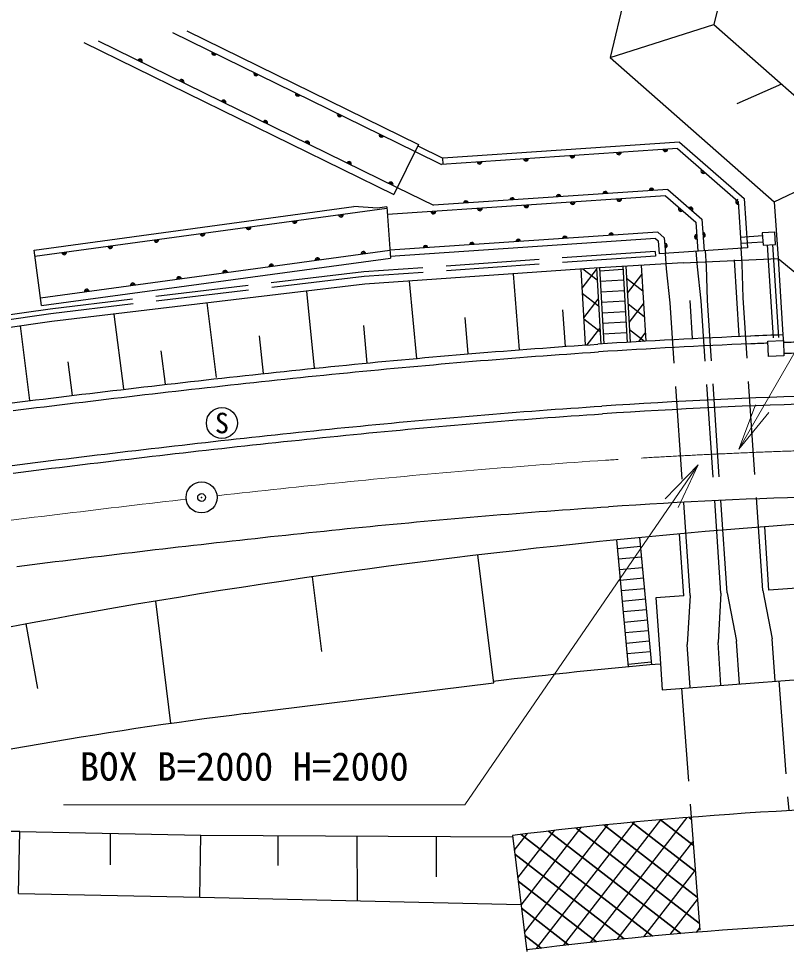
# Model space of a CAD drawing. Units: millimetres, scale not verified. Extents: x 40000 to 680000, y 20000 to 380000.
# Drawn here: x 269924 to 319394, y 260829 to 320947 of the extents above; entities that cross this region are included whole.
import ezdxf
from ezdxf.enums import TextEntityAlignment as Align

# ---------------------------------------------------------------- set-up
doc = ezdxf.new("R2010")
doc.units = ezdxf.units.MM
doc.header["$LTSCALE"] = 1000
doc.header["$PDMODE"] = 32
doc.header["$PDSIZE"] = 500
doc.linetypes.add('CHAIN', pattern=[18.5, 12, -1.5, 3.5, -1.5])
doc.linetypes.add('DASHED', pattern=[7.5, 6, -1.5])
for name, color, linetype, lineweight in [('M-BGD', 7, 'Continuous', 25), ('M-BGD-EXST', 7, 'Continuous', 25), ('M-BMK', 2, 'CHAIN', 13), ('M-BMK-SRVR', 3, 'Continuous', 25), ('M-STR-HTXT', 7, 'Continuous', 13), ('M-STR-STRC', 7, 'Continuous', 25)]:
    doc.layers.add(name, color=color, linetype=linetype, lineweight=lineweight)
doc.layers.add('M-OTRS', color=6, linetype='Continuous')
doc.styles.add('ＭＳ ゴシック', font='')
doc.styles.get('ＭＳ ゴシック').set_extended_font_data('MS Gothic')

# ---------------------------------------------------------------- blocks, each defined once
blk = doc.blocks.new('open_arrow')
at = {"color": 0, "linetype": 'Continuous', "lineweight": -2}
blk.add_lwpolyline([(7.5, 1.25), (0, 0), (7.5, -1.25)], dxfattribs=at)

msp = doc.modelspace()

# ---------------------------------------------------------------- linework, layer by layer
at = {"layer": 'M-BGD'}
for p, q in [((315290, 322930), (314718, 320561)), ((309042, 322616), (308036, 318449)), ((308036, 318449), (314718, 320561)), ((314718, 320561), (324492, 311963)), ((279835, 320063), (295467, 312393)), ((280761, 320166), (295687, 312842)), ((274131, 319408), (294101, 309610)), ((275047, 319516), (294321, 310059)), ((308036, 318449), (318617, 309140)), ((319074, 316729), (316214, 315459)), ((295687, 312842), (294101, 309610)), ((295643, 312753), (297254, 311962)), ((312510, 312993), (297254, 311962)), ((312510, 312993), (316669, 309361)), ((295467, 312393), (297174, 311556)), ((312372, 312583), (297174, 311556)), ((312372, 312583), (316281, 309169)), ((297281, 311563), (297254, 311962)), ((318617, 309140), (324492, 311963)), ((294321, 310059), (296654, 308915)), ((311755, 309936), (296654, 308915)), ((311755, 309936), (313954, 308015)), ((311617, 309525), (293688, 308314)), ((311617, 309525), (313566, 307823)), ((316281, 309169), (316486, 306146)), ((316669, 309361), (316885, 306173)), ((318617, 309140), (318857, 305498)), ((270921, 306023), (291530, 308829)), ((293660, 308716), (270975, 305627)), ((293057, 308735), (291530, 308829)), ((293654, 308816), (293057, 308735)), ((293654, 308816), (293877, 305516)), ((313566, 307823), (313692, 305957)), ((313954, 308015), (314091, 305984)), ((311103, 307185), (293843, 306019)), ((310965, 306775), (293870, 305620)), ((310965, 306775), (311141, 306621)), ((311103, 307185), (311529, 306813)), ((311141, 306621), (311198, 305789)), ((311529, 306813), (311597, 305816)), ((318645, 307192), (317847, 307140)), ((317847, 307140), (317899, 306341)), ((318698, 306394), (318645, 307192)), ((271406, 302456), (270921, 306023)), ((271339, 302951), (293843, 306016)), ((316885, 306173), (311198, 305789)), ((317899, 306341), (318698, 306394)), ((271406, 302456), (293877, 305516)), ((310937, 305947), (310953, 305648)), ((311664, 304817), (311597, 305815)), ((312747, 305201), (318857, 305498)), ((316039, 305403), (316323, 300502)), ((318857, 305498), (325241, 300236)), ((318857, 305498), (319179, 300565)), ((306156, 304809), (306441, 299917)), ((306276, 304817), (307199, 304102)), ((307154, 304878), (307439, 299976)), ((307354, 304891), (307639, 299990)), ((308851, 304985), (309136, 300083)), ((309050, 304997), (309335, 300095)), ((310049, 305055), (310334, 300154)), ((301799, 304503), (302184, 299605)), ((306228, 303569), (307160, 304772)), ((307365, 304703), (308862, 304790)), ((309096, 304214), (310145, 303401)), ((309151, 303260), (310083, 304462)), ((295090, 304031), (295553, 299049)), ((307404, 304024), (308902, 304111)), ((288464, 303383), (288965, 298412)), ((306247, 303259), (307295, 302446)), ((307444, 303346), (308941, 303433)), ((282052, 302621), (282662, 297807)), ((306339, 301670), (307271, 302873)), ((307483, 302667), (308980, 302754)), ((309192, 302558), (310241, 301745)), ((309262, 301361), (310193, 302564)), ((313186, 302778), (313328, 300328)), ((276058, 301910), (276670, 297084)), ((304967, 302178), (305139, 299824)), ((307522, 301988), (309020, 302075)), ((298679, 301685), (298871, 299339)), ((306343, 301603), (307392, 300790)), ((307562, 301309), (309059, 301396)), ((270023, 301142), (270632, 296341)), ((292140, 301159), (292368, 298751)), ((306564, 299919), (307381, 300975)), ((307601, 300630), (309099, 300717)), ((309288, 300902), (310260, 300149)), ((309887, 300128), (310304, 300665)), ((285414, 300509), (285679, 298068)), ((318203, 300167), (319202, 300208)), ((318244, 299168), (318203, 300167)), ((319179, 300565), (319215, 300066)), ((319202, 300208), (319243, 299209)), ((279090, 299541), (279361, 297390)), ((306439, 299947), (306482, 299914)), ((273097, 298818), (273369, 296667)), ((319243, 299209), (318244, 299168)), ((318275, 284116), (318000, 288194)), ((309941, 287495), (310706, 279295)), ((312788, 283745), (312518, 287735)), ((308448, 287350), (309212, 279162)), ((309996, 286914), (308502, 286774)), ((299499, 286372), (300522, 278131)), ((310059, 286236), (308565, 286097)), ((288848, 284971), (289440, 280159)), ((310122, 285559), (308628, 285420)), ((310185, 284882), (308691, 284743)), ((310248, 284205), (308754, 284066)), ((320071, 284237), (318275, 284116)), ((279734, 275511), (278762, 283406)), ((310311, 283528), (308818, 283389)), ((312788, 283745), (310992, 283623)), ((310992, 283623), (311235, 280032)), ((310374, 282851), (308881, 282712)), ((310437, 282174), (308944, 282035)), ((271168, 277770), (270400, 281929)), ((310500, 281497), (309007, 281358)), ((310564, 280820), (309070, 280681)), ((310627, 280143), (309133, 280004)), ((311235, 280032), (311393, 277694)), ((310690, 279466), (309196, 279327)), ((311393, 277694), (320467, 278379)), ((284536, 276152), (300536, 278133)), ((306768, 261404), (313003, 269452)), ((306768, 261404), (313003, 269452)), ((313132, 269462), (313269, 269356)), ((313260, 269472), (313811, 262184)), ((302302, 263804), (306182, 268811)), ((302302, 263804), (306182, 268811)), ((302521, 262045), (307901, 268990)), ((302521, 262045), (307901, 268990)), ((303294, 261002), (309611, 269156)), ((303294, 261002), (309611, 269156)), ((305036, 261209), (311312, 269310)), ((305036, 261209), (311312, 269310)), ((305853, 268776), (313776, 262638)), ((313776, 262638), (305853, 268776)), ((307651, 268965), (313649, 264318)), ((313649, 264318), (307651, 268965)), ((309463, 269142), (313523, 265997)), ((313523, 265997), (309463, 269142)), ((311290, 269308), (313396, 267677)), ((313396, 267677), (311290, 269308)), ((269924, 264550), (270004, 268549)), ((270004, 268549), (281670, 268317)), ((275840, 266401), (275837, 268433)), ((281591, 264318), (281670, 268317)), ((281670, 268317), (301765, 268209)), ((286648, 266360), (286645, 268277)), ((291753, 264096), (291747, 268236)), ((296848, 265634), (296844, 268195)), ((301744, 268298), (302672, 260829)), ((301865, 267322), (302714, 268417)), ((301865, 267322), (302714, 268417)), ((302084, 265563), (304453, 268621)), ((302084, 265563), (304453, 268621)), ((302300, 268367), (310767, 261807)), ((310767, 261807), (302300, 268367)), ((304070, 268577), (312597, 261971)), ((312597, 261971), (304070, 268577)), ((308490, 261585), (313379, 267896)), ((308490, 261585), (313379, 267896)), ((301893, 267101), (308952, 261632)), ((308952, 261632), (301893, 267101)), ((310202, 261754), (313520, 266037)), ((310202, 261754), (313520, 266037)), ((302110, 265351), (307152, 261445)), ((307152, 261445), (302110, 265351)), ((269924, 264550), (281591, 264318)), ((281591, 264318), (302306, 263838)), ((311904, 261910), (313660, 264177)), ((311904, 261910), (313660, 264177)), ((302328, 263602), (305366, 261247)), ((305366, 261247), (302328, 263602)), ((313597, 262054), (313801, 262317)), ((313597, 262054), (313801, 262317)), ((302545, 261852), (303595, 261038)), ((303595, 261038), (302545, 261852))]:
    msp.add_line(p, q, dxfattribs=at)
at = {"layer": 'M-BGD', "linetype": 'DASHED'}
for p, q in [((317860, 306940), (316438, 306846)), ((317886, 306541), (316465, 306447)), ((316553, 305148), (316486, 306146)), ((318149, 306358), (318556, 300181)), ((318498, 306381), (318905, 300196)), ((313660, 304952), (313592, 305950)), ((314258, 304993), (314191, 305991)), ((311912, 302629), (311664, 304817)), ((313908, 302764), (313660, 304952)), ((314311, 302791), (314258, 304993)), ((316602, 302946), (316553, 305148)), ((313187, 283772), (311912, 302629)), ((315182, 283907), (313908, 302764)), ((315581, 283933), (314307, 302791)), ((317876, 284088), (316602, 302946)), ((313187, 283772), (313000, 280603)), ((315182, 283907), (314996, 280737)), ((315581, 283933), (316193, 280818)), ((317876, 284088), (318488, 280973)), ((316379, 278070), (316193, 280818)), ((318672, 278243), (318488, 280973)), ((313188, 277829), (313000, 280603)), ((315182, 277980), (314996, 280737)), ((312632, 277787), (313260, 269472)), ((318914, 278262), (319546, 269898))]:
    msp.add_line(p, q, dxfattribs=at)
for points in [[(310953, 305648), (292188, 304328), (271997, 301931), (268398, 301414)], [(310937, 305947), (292159, 304627), (271958, 302229), (268577, 301742)]]:
    msp.add_lwpolyline(points, dxfattribs=at)
at = {"layer": 'M-BGD'}
for points in [[(307001, 304868), (292235, 303830), (272062, 301435), (268917, 300983), (265726, 300530)], [(269511, 296186), (270009, 296248), (270508, 296309), (271006, 296370), (271505, 296431), (272004, 296492), (272503, 296553), (273002, 296613), (273502, 296674), (274001, 296734), (274501, 296794), (275000, 296854), (275500, 296913), (276000, 296972), (276500, 297032), (277000, 297090), (277500, 297149), (278001, 297208), (278501, 297266), (279002, 297324), (279503, 297381), (280003, 297439), (280504, 297496), (281006, 297553), (281507, 297609), (282008, 297666), (282510, 297722), (283011, 297777), (283513, 297833), (284015, 297888), (284517, 297943), (285019, 297997), (285522, 298051), (286024, 298105), (286527, 298158), (287029, 298211), (287532, 298264), (288035, 298316), (288538, 298368), (289042, 298420), (289545, 298471), (290048, 298521), (290552, 298572), (291056, 298622), (291560, 298671), (292064, 298720), (292568, 298769), (293072, 298817), (293577, 298865), (294082, 298913), (294586, 298959), (295091, 299006), (295596, 299052), (296101, 299097), (296607, 299142), (297112, 299187), (297618, 299231), (298124, 299275), (298629, 299318), (299135, 299360), (299642, 299402), (300148, 299444), (300654, 299484), (301161, 299525), (301668, 299565), (302174, 299604), (302681, 299643), (303189, 299681), (303696, 299718), (304203, 299755), (304711, 299792), (305218, 299828), (305726, 299863), (306234, 299897), (306742, 299931), (307251, 299965)], [(269572, 295690), (270070, 295752), (270569, 295813), (271067, 295874), (271566, 295935), (272065, 295996), (272563, 296057), (273062, 296117), (273562, 296177), (274061, 296237), (274560, 296297), (275059, 296357), (275559, 296417), (276059, 296476), (276558, 296535), (277058, 296594), (277558, 296653), (278059, 296711), (278559, 296769), (279059, 296827), (279560, 296885), (280060, 296942), (280561, 296999), (281062, 297056), (281563, 297112), (282064, 297169), (282565, 297225), (283066, 297280), (283568, 297336), (284069, 297391), (284571, 297445), (285073, 297500), (285575, 297554), (286077, 297608), (286579, 297661), (287082, 297714), (287584, 297767), (288087, 297819), (288589, 297871), (289092, 297922), (289595, 297973), (290098, 298024), (290602, 298074), (291105, 298124), (291609, 298174), (292112, 298223), (292616, 298271), (293120, 298320), (293624, 298367), (294128, 298415), (294632, 298462), (295137, 298508), (295641, 298554), (296146, 298599), (296651, 298644), (297156, 298689), (297661, 298733), (298166, 298776), (298672, 298819), (299177, 298862), (299683, 298904), (300188, 298945), (300694, 298986), (301200, 299026), (301707, 299066), (302213, 299105), (302719, 299144), (303226, 299182), (303733, 299220), (304239, 299257), (304746, 299293), (305253, 299329), (305761, 299364), (306268, 299399), (306775, 299433), (307283, 299466)], [(269503, 292155), (270001, 292217), (270498, 292278), (270995, 292339), (271493, 292400), (271990, 292461), (272488, 292522), (272985, 292582), (273483, 292642), (273981, 292703), (274479, 292762), (274976, 292822), (275474, 292882), (275972, 292941), (276470, 293000), (276969, 293059), (277467, 293118), (277965, 293176), (278464, 293234), (278962, 293292), (279461, 293350), (279959, 293408), (280458, 293465), (280957, 293522), (281455, 293578), (281954, 293634), (282453, 293690), (282952, 293746), (283451, 293802), (283951, 293857), (284450, 293911), (284949, 293966), (285449, 294020), (285948, 294074), (286448, 294127), (286948, 294180), (287448, 294233), (287947, 294285), (288447, 294337), (288947, 294389), (289448, 294440), (289948, 294491), (290448, 294541), (290948, 294592), (291449, 294641), (291949, 294690), (292450, 294739), (292951, 294787), (293452, 294835), (293953, 294883), (294454, 294930), (294955, 294976), (295456, 295023), (295957, 295068), (296458, 295113), (296960, 295158), (297461, 295202), (297963, 295246), (298465, 295289), (298966, 295332), (299468, 295374), (299970, 295416), (300472, 295457), (300974, 295497), (301477, 295537), (301979, 295577), (302481, 295616), (302984, 295654), (303486, 295692), (303989, 295729), (304492, 295766), (304995, 295802), (305498, 295837), (306001, 295872), (306504, 295907), (307007, 295940), (307510, 295973)]]:
    msp.add_lwpolyline(points, dxfattribs=at)
for centre, radius, start, end in [((282528, 318741), 150, 153.86645, 333.86645), ((282528, 318741), 75, 153.86645, 333.86645), ((277741, 318194), 150, 333.86645, 153.86645), ((277741, 318194), 75, 333.86645, 153.86645), ((285221, 317420), 150, 153.86645, 333.86645), ((285221, 317420), 75, 153.86645, 333.86645), ((280434, 316873), 150, 333.86645, 153.86645), ((280434, 316873), 75, 333.86645, 153.86645), ((283127, 315551), 150, 333.86645, 153.86645), ((283127, 315551), 75, 333.86645, 153.86645), ((287915, 316099), 150, 153.86645, 333.86645), ((287915, 316099), 75, 153.86645, 333.86645), ((290608, 314777), 150, 153.86645, 333.86645), ((290608, 314777), 75, 153.86645, 333.86645), ((285820, 314230), 150, 333.86645, 153.86645), ((285820, 314230), 75, 333.86645, 153.86645), ((293301, 313456), 150, 153.86645, 333.86645), ((293301, 313456), 75, 153.86645, 333.86645), ((288514, 312909), 150, 333.86645, 153.86645), ((288514, 312909), 75, 333.86645, 153.86645), ((305608, 312126), 150, 183.8665, 3.8665), ((305608, 312126), 75, 183.8665, 3.8665), ((308601, 312328), 150, 183.8665, 3.8665), ((308601, 312328), 75, 183.8665, 3.8665), ((311594, 312531), 150, 183.8665, 3.8665), ((311594, 312531), 75, 183.8665, 3.8665), ((291207, 311587), 150, 333.86645, 153.86645), ((291207, 311587), 75, 333.86645, 153.86645), ((299621, 311721), 150, 183.8665, 3.8665), ((299621, 311721), 75, 183.8665, 3.8665), ((302614, 311924), 150, 183.8665, 3.8665), ((302614, 311924), 75, 183.8665, 3.8665), ((314044, 311123), 150, 138.8665, 318.8665), ((314044, 311123), 75, 138.8665, 318.8665), ((293900, 310266), 150, 333.86645, 153.86645), ((293900, 310266), 75, 333.86645, 153.86645), ((304726, 309460), 150, 3.8665, 183.8665), ((307719, 309663), 150, 3.8665, 183.8665), ((307719, 309663), 75, 3.8665, 183.8665), ((310712, 309865), 150, 3.8665, 183.8665), ((310712, 309865), 75, 3.8665, 183.8665), ((298740, 309056), 150, 3.8665, 183.8665), ((298740, 309056), 75, 3.8665, 183.8665), ((301733, 309258), 150, 3.8665, 183.8665), ((301733, 309258), 75, 3.8665, 183.8665), ((304726, 309460), 75, 3.8665, 183.8665), ((305630, 309121), 150, 183.8665, 3.8665), ((305630, 309121), 75, 183.8665, 3.8665), ((308623, 309323), 150, 183.8665, 3.8665), ((308623, 309323), 75, 183.8665, 3.8665), ((316283, 309139), 150, 93.8665, 273.8665), ((316283, 309139), 75, 93.8665, 273.8665), ((296651, 308514), 150, 183.8665, 3.8665), ((296651, 308514), 75, 183.8665, 3.8665), ((299644, 308716), 150, 183.8665, 3.8665), ((299644, 308716), 75, 183.8665, 3.8665), ((302637, 308918), 150, 183.8665, 3.8665), ((302637, 308918), 75, 183.8665, 3.8665), ((312591, 308674), 150, 138.8665, 318.8665), ((312591, 308674), 75, 138.8665, 318.8665), ((313227, 308649), 150, 318.8665, 138.8665), ((313227, 308649), 75, 318.8665, 138.8665), ((287715, 307906), 150, 187.75475, 7.75475), ((287715, 307906), 75, 187.75475, 7.75475), ((290688, 308311), 150, 187.75475, 7.75475), ((290688, 308311), 75, 187.75475, 7.75475), ((284743, 307501), 150, 187.75475, 7.75475), ((284743, 307501), 75, 187.75475, 7.75475), ((278798, 306692), 150, 187.75475, 7.75475), ((278798, 306692), 75, 187.75475, 7.75475), ((281770, 307097), 150, 187.75475, 7.75475), ((281770, 307097), 75, 187.75475, 7.75475), ((302124, 306578), 150, 3.8665, 183.8665), ((302124, 306578), 75, 3.8665, 183.8665), ((305117, 306781), 150, 3.8665, 183.8665), ((305117, 306781), 75, 3.8665, 183.8665), ((308110, 306983), 150, 3.8665, 183.8665), ((308110, 306983), 75, 3.8665, 183.8665), ((313629, 306890), 150, 93.86649, 273.86649), ((313629, 306890), 75, 93.86649, 273.86649), ((314023, 307000), 150, 273.8665, 93.8665), ((314023, 307000), 75, 273.8665, 93.8665), ((275825, 306287), 150, 187.75475, 7.75475), ((275825, 306287), 75, 187.75475, 7.75475), ((296137, 306174), 150, 3.8665, 183.8665), ((296137, 306174), 75, 3.8665, 183.8665), ((299131, 306376), 150, 3.8665, 183.8665), ((299131, 306376), 75, 3.8665, 183.8665), ((311563, 306314), 150, 273.86648, 93.86648), ((311563, 306314), 75, 273.86648, 93.86648), ((272852, 305882), 150, 187.75475, 7.75475), ((272852, 305882), 75, 187.75475, 7.75475), ((289174, 305380), 150, 7.75475, 187.75475), ((289174, 305380), 75, 7.75475, 187.75475), ((292147, 305785), 150, 7.75475, 187.75475), ((292147, 305785), 75, 7.75475, 187.75475), ((286202, 304975), 150, 7.75475, 187.75475), ((286202, 304975), 75, 7.75475, 187.75475), ((333444, -101773), 407500, 92.91132, 93.72049), ((280257, 304166), 150, 7.75475, 187.75475), ((280257, 304166), 75, 7.75475, 187.75475), ((283229, 304570), 150, 7.75475, 187.75475), ((283229, 304570), 75, 7.75475, 187.75475), ((277284, 303761), 150, 7.75475, 187.75475), ((277284, 303761), 75, 7.75475, 187.75475), ((274312, 303356), 150, 7.75475, 187.75475), ((274312, 303356), 75, 7.75475, 187.75475), ((333693, -106676), 407500, 92.33543, 93.72049), ((333693, -106676), 407500, 92.04117, 92.33367), ((333693, -106676), 407000, 92.18035, 92.33367), ((333693, -106676), 407000, 92.33543, 93.72049), ((333693, -106676), 403500, 91.6687, 93.72049), ((352892, -160867), 450415, 93.36374, 104.50912), ((334169, 7305), 273000, 94.80925, 97.082), ((318086, 5221), 273000, 97.05906, 109.02963), ((334169, 7305), 263000, 90.08185, 97.082), ((268930, 214560), 54000, 88.8611, 102.74913), ((334429, 7223), 255682, 90.13874, 97.13746)]:
    msp.add_arc(centre, radius, start, end, dxfattribs=at)
at = {"layer": 'M-BGD', "linetype": 'DASHED'}
for radius, end in [(407000, 92.03958), (406290, 92.03906)]:
    msp.add_arc((333693, -106676), radius, 91.6687, end, dxfattribs=at)
at = {"layer": 'M-BGD-EXST'}
msp.add_circle((283024, 294883), 1000, dxfattribs=at)
at = {"layer": 'M-BMK'}
for points in [[(282704, 290197), (282843, 290212), (283340, 290268), (283837, 290323), (284334, 290378), (284831, 290432), (285328, 290486), (285825, 290540), (286322, 290594), (286819, 290647), (287316, 290700), (287813, 290752), (288311, 290804), (288808, 290856), (289305, 290907), (289803, 290958), (290300, 291009), (290798, 291059), (291295, 291109), (291793, 291158), (292290, 291207), (292788, 291255), (293286, 291304), (293783, 291351), (294281, 291398), (294779, 291445), (295277, 291491), (295775, 291537), (296273, 291582), (296771, 291627), (297269, 291672), (297767, 291716), (298265, 291759), (298763, 291802), (299261, 291844), (299760, 291886), (300258, 291927), (300756, 291968), (301255, 292008), (301753, 292048), (302251, 292087), (302750, 292126), (303248, 292164), (303747, 292202), (304246, 292239), (304744, 292275), (305243, 292311), (305742, 292346), (306241, 292381), (306739, 292414), (307238, 292448), (307737, 292481)], [(269437, 288620), (269933, 288682), (270429, 288743), (270926, 288804), (271422, 288865), (271918, 288926), (272414, 288987), (272911, 289047), (273407, 289108), (273904, 289168), (274400, 289228), (274896, 289288), (275393, 289347), (275889, 289406), (276386, 289466), (276882, 289525), (277379, 289583), (277875, 289642), (278372, 289700), (278869, 289758), (279365, 289816), (279862, 289873), (280359, 289930), (280717, 289971)]]:
    msp.add_lwpolyline(points, dxfattribs=at)
msp.add_arc((333693, -106676), 400000, 91.6687, 93.72049, dxfattribs=at)
at = {"layer": 'M-BMK-SRVR'}
msp.add_circle((281710, 290085), 1000, dxfattribs=at)
at = {"layer": 'M-OTRS'}
msp.add_point((281710, 290085), dxfattribs=at)
at = {"layer": 'M-STR-HTXT'}
for points in [[(316342, 293204), (328219, 313775), (354925, 313775)], [(313707, 292188), (298666, 270283), (272809, 270283)]]:
    msp.add_lwpolyline(points, dxfattribs=at)
at = {"layer": 'M-STR-STRC'}
for points in [[(269565, 291659), (270062, 291720), (270559, 291782), (271056, 291843), (271553, 291904), (272051, 291965), (272548, 292025), (273046, 292086), (273543, 292146), (274041, 292206), (274538, 292266), (275036, 292326), (275534, 292385), (276031, 292445), (276529, 292504), (277027, 292563), (277525, 292621), (278023, 292680), (278521, 292738), (279020, 292796), (279518, 292853), (280016, 292911), (280515, 292968), (281013, 293025), (281512, 293081), (282010, 293138), (282509, 293194), (283008, 293249), (283506, 293305), (284005, 293360), (284504, 293414), (285003, 293469), (285503, 293523), (286002, 293577), (286501, 293630), (287000, 293683), (287500, 293736), (287999, 293788), (288499, 293840), (288999, 293892), (289498, 293943), (289998, 293994), (290498, 294044), (290998, 294094), (291498, 294144), (291998, 294193), (292498, 294241), (292999, 294290), (293499, 294338), (294000, 294385), (294500, 294432), (295001, 294479), (295501, 294525), (296002, 294570), (296503, 294615), (297004, 294660), (297505, 294704), (298006, 294748), (298507, 294791), (299009, 294834), (299510, 294876), (300011, 294917), (300513, 294958), (301014, 294999), (301516, 295039), (302018, 295078), (302520, 295117), (303022, 295156), (303524, 295193), (304026, 295231), (304528, 295267), (305030, 295303), (305532, 295339), (306035, 295373), (306537, 295408), (307040, 295441), (307543, 295474)], [(269806, 285643), (270302, 285704), (270797, 285766), (271292, 285827), (271788, 285887), (272283, 285948), (272778, 286009), (273273, 286069), (273769, 286129), (274264, 286189), (274759, 286249), (275254, 286309), (275750, 286368), (276245, 286428), (276740, 286487), (277235, 286545), (277730, 286604), (278225, 286662), (278721, 286720), (279216, 286778), (279711, 286836), (280206, 286893), (280701, 286950), (281196, 287007), (281691, 287063), (282186, 287119), (282681, 287175), (283176, 287231), (283672, 287286), (284167, 287341), (284662, 287396), (285157, 287450), (285652, 287504), (286147, 287558), (286642, 287611), (287137, 287664), (287632, 287716), (288127, 287769), (288622, 287821), (289117, 287872), (289612, 287923), (290107, 287974), (290602, 288024), (291097, 288074), (291592, 288124), (292088, 288173), (292583, 288221), (293078, 288269), (293573, 288317), (294068, 288365), (294563, 288412), (295058, 288458), (295553, 288504), (296048, 288550), (296543, 288595), (297038, 288639), (297533, 288683), (298029, 288727), (298524, 288770), (299019, 288813), (299514, 288855), (300009, 288896), (300504, 288938), (300999, 288978), (301495, 289018), (301990, 289058), (302485, 289097), (302980, 289135), (303475, 289173), (303970, 289210), (304466, 289247), (304961, 289283), (305456, 289318), (305951, 289353), (306446, 289388), (306942, 289421), (307437, 289454), (307932, 289487)]]:
    msp.add_lwpolyline(points, dxfattribs=at)
for radius in [403000, 397000]:
    msp.add_arc((333693, -106676), radius, 91.6687, 93.72049, dxfattribs=at)

# ---------------------------------------------------------------- block references
at = {"layer": 'M-STR-HTXT', "xscale": 400, "yscale": 400}
for p, rotation in [((316342, 293204), 60), ((313707, 292188), 235.5)]:
    msp.add_blockref('open_arrow', p, dxfattribs=dict(at, rotation=rotation))

# ---------------------------------------------------------------- texts
at = {"layer": 'M-BGD-EXST', "style": 'ＭＳ ゴシック'}
msp.add_text('S', height=1320, dxfattribs=at).set_placement((283024, 294883), align=Align.MIDDLE_CENTER)
at = {"layer": 'M-STR-HTXT', "style": 'ＭＳ ゴシック'}
msp.add_text('BOX B=2000 H=2000', height=1833, dxfattribs=at).set_placement((295059, 271283), align=Align.BOTTOM_RIGHT)

doc.saveas('drawing.dxf')
